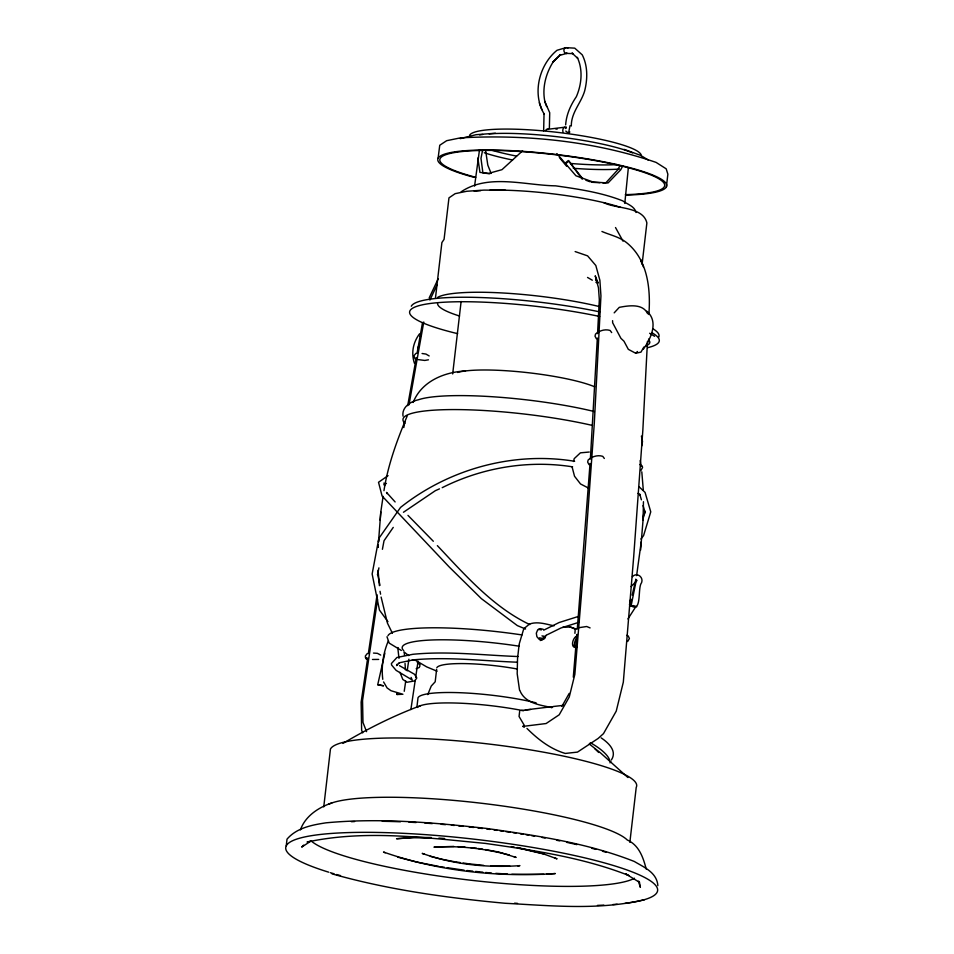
<?xml version="1.0" encoding="UTF-8"?>
<svg xmlns="http://www.w3.org/2000/svg" width="954" height="954" viewBox="0 0 954 954"><rect width="100%" height="100%" fill="white"/><g stroke="black" fill="none" stroke-linecap="round" stroke-linejoin="round"><path stroke-width="1.43" d="M630.308 605.814L630.379 599.863M549.373 128.289L549.719 112.763L544.651 101.148L546.666 106.55M417.971 351.227L418.174 346.898M597.335 338.038L590.371 459.005M597.562 333.614L599.327 299.699L598.468 287.774L595.201 275.813L597.872 282.312M647.48 341.234L642.829 430.409L633.694 556.707L623.32 682.158L616.236 711.135L603.488 733.626L598.086 738.491L577.48 752.11L565.281 753.445C550.303 749.033 537.889 739.278 526.978 728.451M648.875 314.486C650.771 289.062 647.861 259.774 626.599 242.65C619.349 236.819 610.274 235.089 601.938 231.476M628.316 168.131L624.787 203.44M590.049 463.441L577.313 628.626M378.309 544.555L378.094 547.417L378.309 544.662M378.535 541.693L380.801 511.904L383.114 496.342M378.523 541.92L378.738 539.165M380.157 520.228L380.801 511.904M636.616 575.632L641.243 541.777M643.068 520.216L643.449 501.709M573.294 677.173L576.824 634.505M640.599 550.1L643.485 514.707M519.107 644.606L517.533 658.785L517.187 673.703L519.536 690.147M323.752 806.905L330.442 749.069A154.345 24.673 6.6 0 1 495.245 744.812A154.345 24.673 6.6 0 1 636.223 787.396L629.855 842.334M438.101 158.269L439.746 145.258L446.663 140.691L460.424 137.865C526.143 134.264 593.626 141.061 656.078 162.395L666.19 168.822L667.86 174.177L666.393 186.877M435.465 298.101L441.893 242.554L444.063 239.359L448.964 197.872L455.153 193.662L466.804 191.265L483.988 190.108L505.537 190.263M452.673 373.956L461.116 301.488M474.567 186.113L479.516 149.718M416.946 706.866L418.007 697.744A73.124 11.687 6.6 0 1 461.7 692.783A73.124 11.687 6.6 0 1 536.1 702.824M436.634 669.326L435.191 681.788L431.244 686.057L427.75 694.607M519.739 710.647L519.059 716.49L524.271 725.302L522.911 726.399L524.271 727.27M404.234 691.292L405.724 681.084M407.203 670.865L408.896 659.19M383.961 490.69C387.98 464.813 397.067 440.104 407.179 416.051M367.684 658.01L361.137 702.132L361.626 730.18L362.675 732.839M368.339 653.597L377.08 594.771M377.581 599.255L362.544 700.582L362.985 722.452L366.574 731.658M410.888 709.537L415.24 680.214M415.67 677.28L418.067 661.158M403.804 427.559L404.842 421.728M407.704 405.677L416.29 357.523M417.077 353.147L422.539 322.512M409.004 404.83L423.767 321.999M377.724 684.71L383.401 685.771L377.724 684.71L384.867 653.192M378.917 567.868L377.569 575L377.617 574.022L379.978 585.291M382.411 549.313L384.021 540.751L393.251 527.395M632.407 576.645C636.723 571.899 643.795 576.979 641.589 582.703C637.32 587.604 642.257 613.028 631.107 605.862L635.948 581.88L635.746 579.221L637.034 580.509L631.119 586.567M482.629 150.052L480.983 158.4L482.915 172.901L489.748 173.795M565.782 131.056L568.536 133.214L570.027 125.678M565.639 124.855C566.438 114.313 570.564 105.274 576.371 96.664C581.666 84.357 583.121 69.642 577.242 57.3L577.635 58.313L571.995 53.007L573.08 53.651L565.972 53.376M571.303 126.011C571.16 112.512 580.986 103.259 584.647 90.988C587.628 79.051 587.902 66.064 582.25 54.855L574.749 48.153L566.628 47.7M519.274 643.747L523.531 629.521M632.18 595.153L635.746 579.829M573.521 461.486L574.213 458.647L580.402 452.84L589.274 452.029M641.66 446.043L642.507 441.559L641.41 436.061M643.175 518.153L645.309 511.356L645.166 512.668L643.079 505.525M577.397 634.47L576.92 635.913C572.436 637.689 569.729 649.078 577.075 647.349M629.449 604.657L631.214 599.327M575.155 629.855L574.904 633.337M611.419 759.909C617.417 750.87 608.163 742.582 601.187 737.895M420.225 336.547L421.274 333.948M397.138 664.199L396.578 665.582L399.309 662.887M544.138 635.996L542.862 639.085L540.226 640.563M546.022 635.352L544.746 638.441L542.099 639.919L539.105 639.252L536.887 636.676L536.315 633.182L537.591 630.105L540.226 628.614L543.231 629.282M300.403 829.92C305.232 816.075 318.541 807.406 331.885 802.934M388.35 640.849C383.269 652.846 381.195 666.369 382.769 679.32M429.169 297.946L438.28 278.651M429.908 300.045L436.956 285.079M619.754 165.948L617.882 169.705L605.647 183.025L602.785 182.87M622.664 166.079L620.72 169.812L608.044 182.965L593.114 182.035L575.942 175.774L556.874 153.618M609.988 762.854L610.798 761.304M553.296 61.676C545.807 73.446 541.92 88.138 544.949 101.959M413.142 402.469C421.501 381.302 444.182 372.084 465.504 370.939M419.522 333.876C413.082 342.438 410.971 353.004 414.453 363.343M561.87 706.425L569.216 693.391M643.867 347.029L640.993 352.109L635.746 353.266L628.328 349.343L623.964 341.198L620.923 338.336L612.659 322.798L612.587 320.663M643.401 349.116C650.938 338.575 658.987 321.474 646.729 311.171M519.894 690.517A14.238 11.388 74.7 0 0 520.133 691.161C525.582 703.503 540.262 705.042 551.782 707.582L552.044 707.152M576.311 638.584C574.63 640.861 572.96 646.526 576.431 647.897M627.935 618.943L635.662 606.935M631.107 605.862L633.516 605.623L636.735 606.72M640.945 539.022L643.58 535.599L650.759 511.833L645.059 492.395L638.882 486.612M569.872 131.974L568.536 133.214M614.173 312.864L619.277 307.355C628.531 305.59 642.805 303.253 647.647 313.699M635.746 353.266L637.463 351.501M303.634 845.137L301.679 847.104L310.909 841.094L307.057 842.06C365.585 829.431 426.199 837.874 485.121 843.372C533.739 850.348 583.025 857.443 628.972 875.569M560.547 54.605L552.724 62.225L560.547 54.605L559.771 55.356L567.213 53.257A2.898 2.385 83 0 1 564.279 51.957A2.898 2.385 83 0 1 564.696 48.308A2.898 2.385 83 0 1 567.785 48.356M522.613 150.792L501.971 169.669L488.52 173.401L479.945 172.388L477.847 158.006M640.861 470.596L642.555 467.484L642.209 466.017L639.729 464.443M564.995 163.337L568.334 160.51L582.19 179.125M396.661 692.807L397.055 694.524L397.52 694.142M627.649 641.505L629.425 638.5L628.161 635.877L626.706 635.352M565.448 163.885L568.906 161.071L582.548 178.565M461.128 191.814C488.353 173.413 525.117 185.41 555.61 185.839C578.291 189.095 601.282 192.398 622.712 200.853C627.303 204.347 634.637 206.124 636.032 212.503M646.371 346.063L649.4 343.69L649.901 342.152L648.541 339.052M367.35 653.502L365.346 655.994L365.549 657.747L368.017 659.739M565.507 128.528L566.39 127.919M416.039 353.278L413.953 355.735L414.99 358.799M403.459 512.262L435.394 490.654L439.484 488.865M388.051 475.641L378.523 482.283L382.077 496.008L449.251 567.01L481.376 598.647L517.354 625.609L525.582 629.02M384.057 484.894L386.418 483.392M551.782 707.582L553.415 706.485L563.599 705.34M342.939 743.416C367.779 728.689 393.644 715.679 420.726 705.614M442.215 487.673C482.128 467.555 528.409 459.816 572.603 466.84M546.38 635.149L560.94 627.994L579.102 622.246M543.685 630.165L559.116 622.533L578.899 616.284M460.269 138.652L476.022 134.705L495.412 133.238M428.441 359.813L424.745 360.445L418.043 359.586M565.388 47.819L557.005 50.288C539.01 64.955 531.855 93.957 544.352 114.349L544.054 113.55L543.637 130.901M575.393 629.27L570.313 627.005L562.681 627.338M578.207 627.804L586.674 626.504L590.097 627.911M378.69 659.417L372.489 659.476M399.106 662.839L413.499 659.846L412.259 659.953C447.295 656.543 482.366 660.907 517.39 662.207M644.594 899.67C598.945 910.521 551.448 905.74 505.107 903.271C446.794 897.881 388.493 889.808 332.04 873.864M416.171 668.778L419.211 667.526L419.903 665.987L419.688 664.234L417.232 662.243M517.795 865.922L519.93 865.636C487.124 867.997 453.257 864.491 422.205 853.389L424.363 854.212M546.785 129.422L564.696 127.216M525.392 709.943L551.245 706.759M522.911 726.399L546.093 723.537L559.211 714.784L569.252 697.016L574.845 674.406L585.196 549.158L594.306 423.194L600.948 295.883L599.875 280.261L595.821 265.498L587.604 255.863L575.143 251.57M521.48 710.468L530.615 709.478M543.72 874.341L511.797 874.305M546.606 874.138L555.288 873.554C497.654 877.37 438.16 871.229 383.508 852.029L385.177 852.769M397.055 694.524L402.922 694.25L391.009 690.72L387.074 687.929L383.591 681.967M431.339 837.517L414.334 837.397L396.542 838.733L412.772 837.636L430.206 837.767M453.83 846.413L433.951 847.152C459.256 845.411 484.847 848.631 509.341 854.999M510.056 866.304L490.642 865.791M517.927 656.531C482.951 655.231 447.927 650.878 412.939 654.289L396.936 657.473L391.39 663.543L391.605 665.021L396.113 670.364L412.2 679.987L411.079 677.4M591.325 182.25L599.923 182.715M438.876 838.137L444.647 838.483M458.027 846.663L465.015 847.08M495.83 873.351L507.445 874.043M373.479 653.073L377.414 653.335L380.706 655.076M470.894 847.701L476.773 848.309M468.867 863.835L483.618 865.373M466.971 870.537L472.743 871.133M475.617 871.431L482.819 872.183M485.705 872.481L491.465 873.089M574.618 461.283C513.443 451.194 448.976 468.939 400.537 507.421L378.833 538.426L372.143 573.974L379.442 610.071L387.956 621.698M570.11 626.993L576.896 629.223M422.073 353.505L425.961 354.065L429.181 355.949M478.216 848.523L482.533 849.155M485.407 849.573L498.787 852.053L516.114 857.443L513.956 856.632M455.857 861.927L460.198 862.559M463.084 862.988L467.424 863.62M440.128 866.649L444.361 867.269M447.187 867.687L464.121 870.179M517.533 847.498L540.823 853.067M511.368 846.592L514.254 847.152M517.14 847.712L543.828 854.068M441.249 859.149L454.414 861.712M438.685 866.363L416.981 862.13L397.663 857.145M554.047 625.836C546.058 624.178 537.603 621.161 529.506 624.047L524.175 628.436A14.274 11.472 75.5 0 0 523.889 628.984M538.354 629.258L541.347 629.926M603.691 202.57C615.354 209.033 643.139 206.207 646.872 222.962L642.102 264.175L640.73 259.834L643.425 266.941M430.266 856.31L439.877 858.791M624.083 149.361L640.587 155.335L648.291 160.033M542.17 853.413L557.064 858.85L555.073 858.087M437.051 671.199L426.7 666.894L414.513 659.727M585.851 180.223L589.966 181.749M595.916 282.277L598.146 283.123M529.744 624.56C492.836 606.994 465.087 574.952 437.361 545.64M542.015 635.841L544.758 636.974M627.863 874.997L625.645 873.864L639.43 882.271M588.654 488.162L580.533 483.964L574.535 476.261L572.15 467.162M587.545 277.447L592.327 280.214M399.499 665.677L414.489 674.263L416.803 677.984L414.763 680.882L407.131 682.253L402.803 679.439L399.953 672.32M401.336 650.473L389.196 643.103L386.99 636.759M649.65 333.268L654.587 336.285M404.055 651.952L408.729 655.601M589.262 743.977L600.638 753.016L627.923 777.534M638.059 493.337L640.337 495.233L639.729 494.1L641.398 499.813M594.676 748.604L598.659 752.456M407.978 515.375L433.331 541.276M596.381 338.753L595.022 336.202L595.511 334.115C599.243 330.621 605.182 328.82 610.119 330.466L611.681 332.588M589.012 464.634L587.664 462.082L588.153 459.995C591.885 456.501 597.824 454.7 602.761 456.346L604.323 458.469M395.123 501.947L386.525 492.395L387.062 493.647M559.366 157.505L566.664 166.27M418.806 663.03L419.712 664.294L418.758 662.958M366.431 658.964L365.525 657.688L366.491 659.035M595.558 279.582L597.693 282.599M392.392 633.241L387.455 623.165L381.111 597.061M615.509 227.541L623.022 241.159M491.119 173.413L487.804 165.114L485.61 150.47M539.308 102.782L541.86 109.662M398.068 648.326L397.77 647.539L398.987 658.332M657.855 885.646C656.912 872.457 644.093 867.329 634.291 861.462C587.27 842.919 536.84 835.656 487.089 828.513C433.676 822.515 379.68 817.805 325.994 822.825C311.994 824.995 296.73 827.786 287.011 839.162L286.26 845.793M646.216 869.058C643.223 857.527 639.073 845.184 627.231 839.961A154.345 24.673 6.6 0 0 482.7 803.399A154.345 24.673 6.6 0 0 328.474 804.317M638.393 881.174L640.349 887.339L639.287 881.484M383.949 483.01L384.724 485.669M380.038 591.301L380.574 594.175M640.217 460.46L641.016 466.148M378.058 570.289L379.406 585.661M405.426 669.935L405.033 663.424M404.269 652.56L404.508 655.386M641.803 471.836L643.306 490.201M403.017 416.135C401.562 407.143 410.84 401.336 418.508 399.75A112.489 17.983 6.6 0 1 594.437 411.568M555.979 129.195A2.898 2.385 83 0 1 557.219 129.076M475.712 177.289A113.156 18.09 6.6 0 1 472.874 150.732A113.156 18.09 6.6 0 1 634.839 169.526A113.156 18.09 6.6 0 1 625.323 194.652M619.492 169.061A86.945 13.905 6.6 0 1 573.306 168.286M512.536 159.998A86.945 13.905 6.6 0 1 484.286 152.735M616.773 164.589A85.562 13.678 6.6 0 1 570.623 163.456M516.531 156.086A85.562 13.678 6.6 0 1 491.68 150.195M474.317 177.372A115.231 18.424 6.6 0 1 471.419 150.327A115.231 18.424 6.6 0 1 636.354 169.478A115.231 18.424 6.6 0 1 626.671 195.057M469.606 135.301A86.54 13.833 6.6 0 1 558.269 132.451A86.54 13.833 6.6 0 1 641.291 155.609M479.635 134.908A87.995 14.072 6.6 0 1 482.712 134.478M489.092 133.87A87.995 14.072 6.6 0 1 632.55 152.902M404.973 423.409A119.918 19.175 6.6 0 1 458.683 409.6A119.918 19.175 6.6 0 1 592.494 425.448M457.562 372.465A75.903 12.14 6.6 0 1 523.865 372.239A75.903 12.14 6.6 0 1 594.64 386.787M651.832 332.707A125.666 20.094 6.6 0 1 647.706 347.65M457.634 333.65A125.666 20.094 6.6 0 1 431.84 303.277A125.666 20.094 6.6 0 1 599.649 316.466M459.53 316.012A98.882 15.813 6.6 0 1 437.576 303.312M437.767 297.302A101.756 16.266 6.6 0 1 599.339 306.556M411.305 306.222A124.867 19.962 6.6 0 1 599.768 311.886M652.953 328.796A124.867 19.962 6.6 0 1 658.677 337.227M474.245 191.241A90.248 14.429 6.6 0 1 480.78 190.621M489.891 190.192A90.248 14.429 6.6 0 1 620.66 207.412M328.701 872.183A187.175 29.932 6.6 0 1 340.125 832.914A187.175 29.932 6.6 0 1 590.514 859.256A187.175 29.932 6.6 0 1 625.001 903.366M617.131 904.201A187.175 29.932 6.6 0 1 612.885 904.547M603.846 905.119A187.175 29.932 6.6 0 1 597.478 905.394M517.521 903.39A187.175 29.932 6.6 0 1 514.564 903.176M340.495 875.605A187.175 29.932 6.6 0 1 336.559 874.508M334.031 873.781A187.175 29.932 6.6 0 1 330.334 872.683M634.517 878.24A166.974 26.7 6.6 0 1 470.62 880.208A166.974 26.7 6.6 0 1 311.111 840.903M417.315 707.474A73.124 11.687 6.6 0 1 523.579 710.754M351.406 821.692A176.168 28.167 6.6 0 1 354.566 821.561M382.268 821.299A176.168 28.167 6.6 0 1 400.477 821.788M408.896 822.157A176.168 28.167 6.6 0 1 416.087 822.539M424.864 823.087A176.168 28.167 6.6 0 1 432.269 823.6M441.177 824.292A176.168 28.167 6.6 0 1 445.518 824.661M451.349 825.186A176.168 28.167 6.6 0 1 454.295 825.46M458.731 825.89A176.168 28.167 6.6 0 1 463.179 826.343M469.118 826.975A176.168 28.167 6.6 0 1 473.566 827.464M478.002 827.977A176.168 28.167 6.6 0 1 482.426 828.501M486.814 829.05A176.168 28.167 6.6 0 1 489.736 829.42M494.124 829.992A176.168 28.167 6.6 0 1 497.046 830.374M499.979 830.779A176.168 28.167 6.6 0 1 502.913 831.184M505.835 831.602A176.168 28.167 6.6 0 1 510.199 832.234M513.097 832.675A176.168 28.167 6.6 0 1 515.983 833.104M520.288 833.784A176.168 28.167 6.6 0 1 523.126 834.237M525.952 834.69A176.168 28.167 6.6 0 1 528.743 835.155M531.521 835.621A176.168 28.167 6.6 0 1 534.562 836.145M542.134 837.493A176.168 28.167 6.6 0 1 545.139 838.041M556.921 840.319A176.168 28.167 6.6 0 1 559.795 840.903M566.819 842.37A176.168 28.167 6.6 0 1 576.884 844.624M591.659 848.261A176.168 28.167 6.6 0 1 595.833 849.37M602.463 851.23A176.168 28.167 6.6 0 1 606.219 852.339M403.757 650.7A94.482 15.109 6.6 0 1 519.036 646.168M387.98 635.71A110.139 17.613 6.6 0 1 521.981 634.935M539.439 637.821A110.139 17.613 6.6 0 1 543.816 638.631M573.748 645.381A110.139 17.613 6.6 0 1 576.431 646.12M436.825 667.728A57.848 9.254 6.6 0 1 517.462 669.04M590.264 742.677A34.618 11.639 24.2 0 1 609.689 760.29M562.979 132.01A3.768 3.1 83 0 1 566.294 127.061M545.509 130.519A3.768 3.1 83 0 1 548.383 129.279"/></g></svg>
